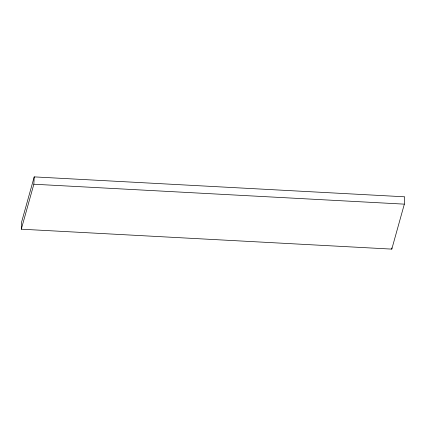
<?xml version="1.0" encoding="UTF-8"?>
<svg xmlns="http://www.w3.org/2000/svg" width="426" height="426" viewBox="0 0 426 426"><rect width="100%" height="100%" fill="white"/><g stroke="black" fill="none" stroke-linecap="round" stroke-linejoin="round"><path stroke-width="0.64" d="M21.3 229.193L21.657 221.855L34.208 176.886L404.7 196.807L404.343 204.145L391.792 249.114L21.3 229.193L33.851 184.224L34.208 176.886M391.792 249.114L391.851 247.889M33.851 184.224L404.343 204.145"/></g></svg>
